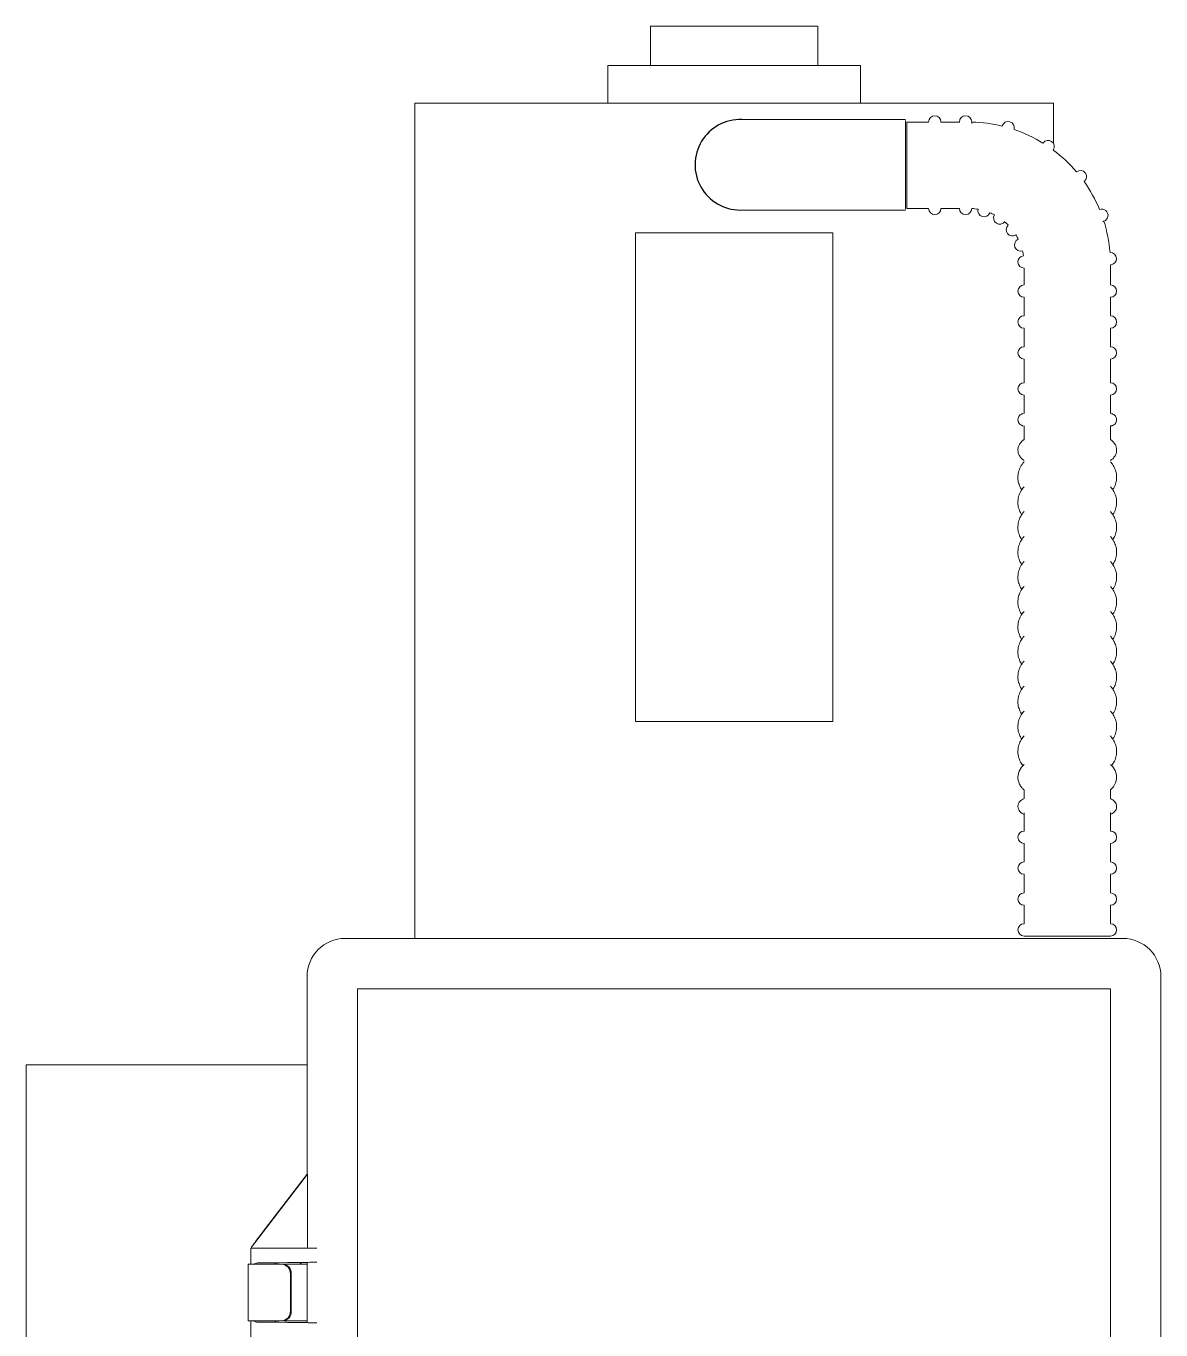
# Model space of a CAD drawing. Header units: inches. Extents: x 2.8 to 22.1, y 6.9 to 20.8.
# Drawn here: x 2.856 to 6.686, y 15.179 to 19.58 of the extents above; entities that cross this region are included whole.
import ezdxf

# ---------------------------------------------------------------- set-up
doc = ezdxf.new("R2010")
doc.units = ezdxf.units.IN
doc.header["$MEASUREMENT"] = 0

msp = doc.modelspace()

# ---------------------------------------------------------------- linework, layer by layer
at = {"color": 7, "linetype": 'Continuous', "lineweight": 15}
for p, q in [((4.963297, 19.580298), (5.04599, 19.580298)), ((5.04599, 19.580298), (5.527963, 19.580298)), ((4.818963, 19.446965), (4.943931, 19.446965)), ((4.943931, 19.446965), (5.672297, 19.446965)), ((4.167297, 19.320298), (4.483133, 19.320298)), ((4.483133, 19.320298), (6.323963, 19.320298)), ((5.261209, 19.264717), (5.823963, 19.264717)), ((5.823963, 19.261909), (5.823963, 18.96202)), ((5.828374, 18.964798), (5.828374, 19.256465)), ((6.047806, 19.251467), (6.047806, 19.256465)), ((6.427324, 19.055602), (6.426967, 19.055324)), ((5.823963, 18.959212), (5.266374, 18.9593)), ((4.912297, 17.232798), (4.912297, 18.882798)), ((4.912297, 18.882798), (5.578963, 18.882798)), ((5.578963, 17.232798), (5.578963, 18.882798)), ((6.224207, 18.230686), (6.224207, 18.183999)), ((6.515874, 18.183901), (6.515874, 18.230602)), ((4.912297, 17.232798), (5.578963, 17.232798)), ((6.224207, 17.002186), (6.224207, 16.972536)), ((6.515874, 17.001902), (6.515874, 16.972512)), ((6.224207, 16.925223), (6.224207, 16.895917)), ((6.515874, 16.895917), (6.515874, 16.92542)), ((6.224207, 16.508798), (6.515874, 16.508798)), ((6.557544, 16.500835), (3.932544, 16.500835)), ((3.803907, 16.372198), (3.803907, 15.70429)), ((6.68618, 14.331155), (6.68618, 16.372198)), ((3.974211, 16.330531), (3.974211, 10.997198)), ((3.974211, 16.330531), (6.515877, 16.330531)), ((6.515877, 16.330531), (6.515877, 13.776281)), ((2.85563, 12.132631), (2.85563, 16.073631)), ((2.85563, 16.073631), (3.803907, 16.073631)), ((3.805759, 15.705531), (3.616173, 15.458524)), ((3.651927, 15.506279), (3.804628, 15.705229)), ((3.804073, 15.705229), (3.804305, 15.705531)), ((3.804073, 15.705531), (3.804073, 15.705229)), ((3.8054, 15.705531), (3.804073, 15.705531)), ((3.804628, 15.705229), (3.804073, 15.705229)), ((3.805759, 15.705531), (3.8054, 15.705531)), ((3.805759, 15.705531), (3.805759, 15.455531)), ((3.640929, 15.492308), (3.65177, 15.506279)), ((3.65177, 15.506066), (3.640929, 15.491937)), ((3.640929, 15.491937), (3.640929, 15.492308)), ((3.65177, 15.506066), (3.651927, 15.506279)), ((3.65177, 15.506279), (3.65177, 15.506066)), ((3.651927, 15.506279), (3.65177, 15.506279)), ((3.613907, 15.455531), (3.613907, 15.401365)), ((3.613907, 15.455531), (3.622619, 15.455531)), ((3.616173, 15.458524), (3.616173, 15.455531)), ((3.622619, 15.455531), (3.836515, 15.455531)), ((3.637384, 15.405918), (3.836515, 15.407894)), ((3.709874, 15.405531), (3.701241, 15.405531)), ((3.803907, 15.406446), (3.709874, 15.405531)), ((3.8054, 15.407193), (3.803907, 15.406446)), ((3.803907, 15.406446), (3.803907, 15.204616)), ((3.684895, 15.401365), (3.605574, 15.401365)), ((3.711521, 15.401365), (3.684895, 15.401365)), ((3.711521, 15.401365), (3.718738, 15.401365)), ((3.718738, 15.401365), (3.722071, 15.401365)), ((3.803907, 15.401365), (3.722071, 15.401365)), ((3.747605, 15.243031), (3.747605, 15.368031)), ((3.750939, 15.243031), (3.750939, 15.368031)), ((3.605574, 15.209698), (3.684895, 15.209698)), ((3.613907, 15.209698), (3.613907, 15.155531)), ((3.836515, 15.203169), (3.637384, 15.205145)), ((3.684895, 15.209698), (3.711521, 15.209698)), ((3.701241, 15.205531), (3.709874, 15.205531)), ((3.709874, 15.205531), (3.803907, 15.204616)), ((3.711521, 15.209698), (3.718738, 15.209698)), ((3.722071, 15.209698), (3.718738, 15.209698)), ((3.803907, 15.209698), (3.722071, 15.209698)), ((3.803907, 15.204616), (3.8054, 15.20387))]:
    msp.add_line(p, q, dxfattribs=at)
at = {"color": 7, "linetype": 'Continuous', "lineweight": 15, "flags": 128}
for points in [[(6.489548, 18.92042), (6.490579, 18.920796), (6.491475, 18.921123), (6.492235, 18.921401), (6.492858, 18.921628), (6.493343, 18.921805), (6.49369, 18.921932), (6.493898, 18.922007), (6.493967, 18.922033)], [(6.224207, 17.087905), (6.215383, 17.078586), (6.20782, 17.065827), (6.203941, 17.052506), (6.203374, 17.044987), (6.203374, 17.044987)], [(6.515874, 17.001902), (6.525614, 17.01262), (6.532807, 17.025439), (6.536325, 17.038807), (6.535978, 17.05351), (6.531662, 17.067154), (6.523894, 17.079625), (6.515874, 17.087856)]]:
    msp.add_lwpolyline(points, dxfattribs=at)
at = {"color": 7, "linetype": 'Continuous', "lineweight": 15}
for centre, radius, start, end in [((5.922806, 19.256465), 0.020833, 0, 180), ((6.026973, 19.256465), 0.020833, 0, 180), ((6.036707, 18.777298), 0.479167, 76.261927, 88.651946), ((6.170645, 19.237365), 0.020833, 343.768316, 163.768316), ((6.036707, 18.777298), 0.479167, 58.358749, 71.270689), ((6.3056, 19.173905), 0.020833, 325.863385, 145.863385), ((6.036707, 18.777298), 0.479167, 40.455028, 53.351347), ((6.41451, 19.072029), 0.020833, 307.958454, 127.958454), ((6.036707, 18.777298), 0.479167, 22.565227, 35.466832), ((5.922806, 18.964798), 0.020833, 180, 0), ((6.026973, 18.964798), 0.020833, 180, 0), ((6.036707, 18.777298), 0.1875, 80.067092, 86.623475), ((6.089118, 18.957324), 0.020833, 166.953055, 340.583578), ((6.036707, 18.777298), 0.1875, 62.171306, 67.420747), ((6.141926, 18.932492), 0.020833, 149.048124, 325.863385), ((6.486824, 18.941603), 0.020833, 290.053523, 110.053523), ((6.036707, 18.777298), 0.1875, 44.303924, 49.542369), ((6.184543, 18.892627), 0.020833, 131.143193, 304.773715), ((6.036707, 18.777298), 0.479167, 4.643888, 17.550794), ((6.21284, 18.841591), 0.020833, 113.238261, 286.868784), ((6.036707, 18.777298), 0.1875, 26.389642, 31.615311), ((6.224076, 18.784328), 0.020833, 95.33333, 270.362535), ((6.036707, 18.777298), 0.1875, 8.462268, 13.702663), ((6.515537, 18.795263), 0.020833, 272.148592, 92.148592), ((6.224207, 18.685631), 0.020833, 90, 270), ((6.515874, 18.685631), 0.020833, 270, 90), ((6.224207, 18.581465), 0.020833, 90, 270), ((6.515874, 18.581465), 0.020833, 270, 90), ((6.224207, 18.477298), 0.020833, 90, 270), ((6.515874, 18.477298), 0.020833, 270, 90), ((6.224207, 18.355683), 0.020833, 90, 270), ((6.515874, 18.355683), 0.020833, 270, 90), ((6.224207, 16.842131), 0.020833, 90, 270), ((6.515874, 16.842131), 0.020833, 270, 90), ((6.224207, 16.737965), 0.020833, 90, 270), ((6.515874, 16.737965), 0.020833, 270, 90), ((6.224207, 16.633798), 0.020833, 90, 270), ((6.515874, 16.633798), 0.020833, 270, 90), ((6.224207, 16.529631), 0.020833, 90, 270), ((6.515874, 16.529631), 0.020833, 270, 90), ((3.932544, 16.372198), 0.128636, 90, 180), ((6.557544, 16.372198), 0.128636, 0, 90), ((3.716332, 15.370115), 0.031342, 356.188843, 85.598244), ((3.719666, 15.370115), 0.031342, 356.188711, 85.597992), ((3.716332, 15.240948), 0.031343, 274.402463, 3.810783), ((3.719665, 15.240948), 0.031343, 274.402716, 3.810915)]:
    msp.add_arc(centre, radius, start, end, dxfattribs=at)
msp.add_arc((5.266374, 19.112052), 0.152753, 88.062102, 270)
for centre, major_axis, ratio, start_param, end_param in [((3.653907, 15.508273), (0.041664, 0.055393), 0.00838454, 1.86945715, 2.69249085), ((3.653907, 15.405531), (0.047333, 0), 0.00872687, 0.00104473, 1.92738342), ((3.930381, 15.407174), (0.125, 0), 0.00872687, 2.42026805, 3.12413936), ((3.653907, 15.205532), (0.047333, 0), 0.00872687, 4.35580189, 6.28214058), ((3.930381, 15.203889), (0.125, 0), 0.00872687, 3.15904595, 3.86291725)]:
    msp.add_ellipse(centre, major_axis=major_axis, ratio=ratio, start_param=start_param, end_param=end_param, dxfattribs=at)
for points in [[(4.963297, 19.580298), (4.963297, 19.446965)], [(5.527963, 19.446965), (5.527963, 19.580298)], [(4.818963, 19.446965), (4.818963, 19.320298)], [(5.672297, 19.320298), (5.672297, 19.446965)], [(4.167297, 19.320298), (4.167297, 18.945298)], [(6.323963, 19.183745), (6.323963, 19.320298)], [(5.901973, 19.256465), (5.828374, 19.256465)], [(6.00614, 19.256465), (5.94364, 19.256465)], [(6.323963, 19.160814), (6.323963, 19.164065)], [(4.167297, 18.945298), (4.167297, 16.621965)], [(5.828374, 18.964798), (5.901973, 18.964798)], [(5.94364, 18.964798), (6.00614, 18.964798)], [(6.224207, 18.763538), (6.224207, 18.706465)], [(6.515874, 18.706465), (6.515874, 18.774394)], [(6.224207, 18.664798), (6.224207, 18.602298)], [(6.515874, 18.602298), (6.515874, 18.664798)], [(6.224207, 18.560631), (6.224207, 18.498131)], [(6.515874, 18.498131), (6.515874, 18.560631)], [(6.224207, 18.456465), (6.224207, 18.376516)], [(6.515874, 18.376516), (6.515874, 18.456465)], [(6.224207, 18.334849), (6.224207, 18.27235)], [(6.515874, 18.272351), (6.515874, 18.334849)], [(6.224207, 16.895917), (6.224207, 16.862965)], [(6.515874, 16.862965), (6.515874, 16.895917)], [(6.224207, 16.821298), (6.224207, 16.758798)], [(6.515874, 16.758798), (6.515874, 16.821298)], [(6.224207, 16.717132), (6.224207, 16.654632)], [(6.515874, 16.654632), (6.515874, 16.717132)], [(4.167297, 16.621965), (4.167297, 16.500835)], [(6.224207, 16.612965), (6.224207, 16.550465)], [(6.515874, 16.550465), (6.515874, 16.612965)], [(3.784734, 15.40626), (3.779064, 15.401365)], [(3.605574, 15.401365), (3.605574, 15.209698)], [(3.731874, 15.209698), (3.731874, 15.205317)]]:
    msp.add_open_spline(points, degree=1, dxfattribs=at)
for points, knots in [([(6.221324, 18.272202), (6.220799, 18.272117), (6.219826, 18.271958), (6.216859, 18.271136), (6.212832, 18.26924), (6.208378, 18.265556), (6.204674, 18.259866), (6.20343, 18.254751), (6.203381, 18.251895), (6.203374, 18.251516)], [0, 0, 0, 0, 0.11674071, 0.21673057, 0.35779157, 0.53400549, 0.74039576, 0.96561452, 1, 1, 1, 1]), ([(6.515874, 18.230535), (6.516086, 18.230545), (6.516915, 18.230583), (6.517831, 18.230688), (6.519641, 18.230959), (6.521994, 18.231511), (6.525674, 18.232919), (6.5301, 18.235886), (6.534276, 18.240951), (6.536824, 18.247739), (6.536819, 18.255181), (6.534473, 18.2616), (6.530928, 18.266235), (6.527182, 18.269204), (6.523761, 18.270906), (6.521231, 18.27171), (6.519811, 18.272025), (6.519319, 18.272103), (6.519143, 18.272131)], [0, 0, 0, 0, 0.03292927, 0.1291352, 0.1801533, 0.22243612, 0.27316075, 0.34821398, 0.43230053, 0.52842889, 0.62754409, 0.71854027, 0.7923497, 0.85500199, 0.90733196, 0.94749455, 0.98130758, 1, 1, 1, 1]), ([(6.203374, 18.251516), (6.203647, 18.248949), (6.204141, 18.244313), (6.207437, 18.238746), (6.211138, 18.235049), (6.214784, 18.232792), (6.217787, 18.23162), (6.219831, 18.231092), (6.220607, 18.230954), (6.220993, 18.230885)], [0, 0, 0, 0, 0.23784801, 0.42941035, 0.58951522, 0.72529202, 0.83446935, 0.91780365, 1, 1, 1, 1]), ([(6.224207, 18.184633), (6.223634, 18.184217), (6.219285, 18.180968), (6.212536, 18.174639), (6.205945, 18.164094), (6.203542, 18.155225), (6.203404, 18.150276), (6.203374, 18.149211)], [0.876627497, 0.876627497, 0.876627497, 0.876627497, 0.882698924, 0.92338422, 0.958365996, 0.991047266, 1, 1, 1, 1]), ([(6.515874, 18.114262), (6.518484, 18.116129), (6.524617, 18.120515), (6.531429, 18.129284), (6.536262, 18.140365), (6.537237, 18.15243), (6.534188, 18.16401), (6.527832, 18.17417), (6.521251, 18.180563), (6.516884, 18.1839), (6.515874, 18.184634)], [0, 0, 0, 0, 0.027502728, 0.064624979, 0.09809421, 0.130541159, 0.164443971, 0.198078361, 0.234891782, 0.245602312, 0.245602312, 0.245602312, 0.245602312]), ([(6.203374, 18.149211), (6.203644, 18.145926), (6.204242, 18.138661), (6.209231, 18.128512), (6.215912, 18.120168), (6.22171, 18.115967), (6.224207, 18.114158)], [0, 0, 0, 0, 0.22529521, 0.49831156, 0.78390116, 1, 1, 1, 1]), ([(6.224207, 18.10966), (6.222905, 18.108147), (6.217421, 18.101382), (6.209739, 18.088675), (6.204224, 18.072293), (6.203628, 18.061674), (6.203374, 18.057153)], [0.862458126, 0.862458126, 0.862458126, 0.862458126, 0.8760771, 0.92226345, 0.9668976, 1, 1, 1, 1]), ([(6.523178, 18.015146), (6.524546, 18.017002), (6.529779, 18.024101), (6.534689, 18.0379), (6.537457, 18.055654), (6.535598, 18.073131), (6.529785, 18.08972), (6.52242, 18.101666), (6.517233, 18.108077), (6.515874, 18.109655)], [0, 0, 0, 0, 0.015988188, 0.061153701, 0.104589945, 0.146794086, 0.188659908, 0.23108224, 0.24529318, 0.24529318, 0.24529318, 0.24529318]), ([(6.203374, 18.057153), (6.203541, 18.053583), (6.203974, 18.0443), (6.207916, 18.029717), (6.213806, 18.01964), (6.216704, 18.014682)], [0, 0, 0, 0, 0.24085845, 0.6264916, 1, 1, 1, 1]), ([(6.224207, 18.025523), (6.222905, 18.02401), (6.217421, 18.017245), (6.209739, 18.004538), (6.204224, 17.988156), (6.203628, 17.977538), (6.203374, 17.973016)], [0.862458123, 0.862458123, 0.862458123, 0.862458123, 0.876077045, 0.922263415, 0.966897585, 1, 1, 1, 1]), ([(6.523178, 17.931009), (6.524546, 17.932865), (6.529779, 17.939964), (6.534689, 17.953763), (6.537457, 17.971518), (6.535598, 17.988994), (6.529785, 18.005583), (6.52242, 18.017529), (6.517233, 18.02394), (6.515874, 18.025519)], [0, 0, 0, 0, 0.015987322, 0.061153324, 0.104590075, 0.146793746, 0.188660056, 0.231082407, 0.245293338, 0.245293338, 0.245293338, 0.245293338]), ([(6.203374, 17.973016), (6.203541, 17.969447), (6.203974, 17.960163), (6.207916, 17.945579), (6.213806, 17.935503), (6.216704, 17.930546)], [0, 0, 0, 0, 0.24086621, 0.6264975, 1, 1, 1, 1]), ([(6.224207, 17.941386), (6.222905, 17.939873), (6.217422, 17.933108), (6.209739, 17.9204), (6.204224, 17.904019), (6.203628, 17.893401), (6.203374, 17.888879)], [0.862459268, 0.862459268, 0.862459268, 0.862459268, 0.876078481, 0.922263924, 0.966898083, 1, 1, 1, 1]), ([(6.523178, 17.846872), (6.524546, 17.848728), (6.529779, 17.855827), (6.534689, 17.869626), (6.537457, 17.88738), (6.535598, 17.904857), (6.529785, 17.921446), (6.522421, 17.933392), (6.517233, 17.939803), (6.515874, 17.941382)], [0, 0, 0, 0, 0.015988191, 0.061154182, 0.104590434, 0.146794583, 0.188660413, 0.231083189, 0.245293997, 0.245293997, 0.245293997, 0.245293997]), ([(6.203374, 17.888879), (6.203541, 17.88531), (6.203974, 17.876026), (6.207916, 17.861443), (6.213806, 17.851366), (6.216704, 17.846408)], [0, 0, 0, 0, 0.24086521, 0.62649492, 1, 1, 1, 1]), ([(6.224207, 17.857249), (6.222905, 17.855736), (6.217421, 17.848971), (6.209739, 17.836263), (6.204224, 17.819882), (6.203628, 17.809264), (6.203374, 17.804742)], [0.862459214, 0.862459214, 0.862459214, 0.862459214, 0.876077998, 0.922263439, 0.966897595, 1, 1, 1, 1]), ([(6.523178, 17.762735), (6.524546, 17.764591), (6.529779, 17.771689), (6.534689, 17.785489), (6.537457, 17.803244), (6.535598, 17.82072), (6.529785, 17.837309), (6.52242, 17.849255), (6.517233, 17.855666), (6.515874, 17.857245)], [0, 0, 0, 0, 0.015987767, 0.061153755, 0.104590492, 0.14679415, 0.188660447, 0.231082785, 0.245293711, 0.245293711, 0.245293711, 0.245293711]), ([(6.203374, 17.804742), (6.203541, 17.801173), (6.203974, 17.791889), (6.207916, 17.777305), (6.213806, 17.767229), (6.216704, 17.762272)], [0, 0, 0, 0, 0.24086621, 0.6264975, 1, 1, 1, 1]), ([(6.224207, 17.773112), (6.222905, 17.771599), (6.217421, 17.764834), (6.209739, 17.752126), (6.204224, 17.735745), (6.203628, 17.725127), (6.203374, 17.720605)], [0.862459557, 0.862459557, 0.862459557, 0.862459557, 0.876078452, 0.922263906, 0.966898075, 1, 1, 1, 1]), ([(6.523178, 17.678598), (6.524546, 17.680454), (6.529779, 17.687553), (6.534689, 17.701352), (6.537457, 17.719106), (6.535598, 17.736583), (6.529785, 17.753172), (6.522421, 17.765118), (6.517233, 17.771529), (6.515874, 17.773108)], [0, 0, 0, 0, 0.015988195, 0.061154196, 0.104590458, 0.146794618, 0.188659515, 0.231083215, 0.245294085, 0.245294085, 0.245294085, 0.245294085]), ([(6.203374, 17.720605), (6.203541, 17.717036), (6.203974, 17.707752), (6.207916, 17.693169), (6.213806, 17.683092), (6.216704, 17.678134)], [0, 0, 0, 0, 0.24086521, 0.62649492, 1, 1, 1, 1]), ([(6.224207, 17.688975), (6.222905, 17.687462), (6.217421, 17.680697), (6.209739, 17.667989), (6.204224, 17.651608), (6.203628, 17.64099), (6.203374, 17.636468)], [0.862459196, 0.862459196, 0.862459196, 0.862459196, 0.876077982, 0.922263429, 0.966897591, 1, 1, 1, 1]), ([(6.523178, 17.594461), (6.524546, 17.596317), (6.529779, 17.603415), (6.534689, 17.617215), (6.537457, 17.63497), (6.535598, 17.652446), (6.529785, 17.669035), (6.522421, 17.680981), (6.517233, 17.687392), (6.515874, 17.688971)], [0, 0, 0, 0, 0.015987769, 0.061153763, 0.104590506, 0.146794659, 0.18865955, 0.231082807, 0.245293799, 0.245293799, 0.245293799, 0.245293799]), ([(6.203374, 17.636468), (6.203541, 17.632899), (6.203974, 17.623615), (6.207916, 17.609031), (6.213806, 17.598955), (6.216704, 17.593998)], [0, 0, 0, 0, 0.24086172, 0.62649746, 1, 1, 1, 1]), ([(6.224207, 17.604838), (6.222905, 17.603325), (6.217421, 17.59656), (6.209739, 17.583853), (6.204224, 17.567471), (6.203628, 17.556853), (6.203374, 17.552331)], [0.862459576, 0.862459576, 0.862459576, 0.862459576, 0.876078412, 0.922263431, 0.966898074, 1, 1, 1, 1]), ([(6.523178, 17.510324), (6.524546, 17.51218), (6.529779, 17.519279), (6.534689, 17.533078), (6.537457, 17.550832), (6.535598, 17.568309), (6.529785, 17.584898), (6.522421, 17.596844), (6.517233, 17.603255), (6.515874, 17.604834)], [0, 0, 0, 0, 0.015988195, 0.061154198, 0.104590461, 0.146794621, 0.18865952, 0.23108322, 0.245294091, 0.245294091, 0.245294091, 0.245294091]), ([(6.203374, 17.552331), (6.203541, 17.548762), (6.203974, 17.539478), (6.207916, 17.524895), (6.213806, 17.514818), (6.216704, 17.50986)], [0, 0, 0, 0, 0.24086521, 0.62649492, 1, 1, 1, 1]), ([(6.224207, 17.520701), (6.222905, 17.519188), (6.217421, 17.512423), (6.209739, 17.499716), (6.204224, 17.483334), (6.203628, 17.472715), (6.203374, 17.468194)], [0.862458372, 0.862458372, 0.862458372, 0.862458372, 0.876077125, 0.922262536, 0.966896663, 1, 1, 1, 1]), ([(6.523178, 17.426187), (6.524546, 17.428043), (6.529779, 17.435142), (6.534689, 17.448942), (6.537457, 17.466695), (6.535598, 17.484172), (6.529785, 17.500761), (6.522421, 17.512707), (6.517233, 17.519118), (6.515874, 17.520697)], [0, 0, 0, 0, 0.015988179, 0.061152737, 0.104590399, 0.146793564, 0.188659364, 0.231082588, 0.245293559, 0.245293559, 0.245293559, 0.245293559]), ([(6.203374, 17.468194), (6.203541, 17.464625), (6.203974, 17.455341), (6.207916, 17.440758), (6.213806, 17.430681), (6.216704, 17.425724)], [0, 0, 0, 0, 0.24085512, 0.62648996, 1, 1, 1, 1]), ([(6.224207, 17.436564), (6.222905, 17.435051), (6.217421, 17.428286), (6.209739, 17.415579), (6.204224, 17.399197), (6.203628, 17.388579), (6.203374, 17.384057)], [0.862458688, 0.862458688, 0.862458688, 0.862458688, 0.876077518, 0.922262515, 0.966897136, 1, 1, 1, 1]), ([(6.523178, 17.342051), (6.524546, 17.343906), (6.529779, 17.351004), (6.534689, 17.364805), (6.537457, 17.382558), (6.535598, 17.400035), (6.529785, 17.416624), (6.522421, 17.42857), (6.517233, 17.434981), (6.515874, 17.43656)], [0, 0, 0, 0, 0.015987764, 0.061152808, 0.104590003, 0.146793189, 0.18865901, 0.231082689, 0.245293793, 0.245293793, 0.245293793, 0.245293793]), ([(6.203374, 17.384057), (6.203541, 17.380488), (6.203974, 17.371203), (6.207916, 17.356621), (6.213806, 17.346544), (6.216704, 17.341586)], [0, 0, 0, 0, 0.24085854, 0.62649164, 1, 1, 1, 1]), ([(6.224207, 17.352428), (6.222905, 17.350914), (6.217421, 17.344149), (6.209739, 17.331442), (6.204224, 17.31506), (6.203628, 17.304441), (6.203374, 17.29992)], [0.862458212, 0.862458212, 0.862458212, 0.862458212, 0.876077111, 0.922262527, 0.966896659, 1, 1, 1, 1]), ([(6.523178, 17.257913), (6.524546, 17.259769), (6.529779, 17.266868), (6.534689, 17.280667), (6.537457, 17.298422), (6.535598, 17.315898), (6.529785, 17.332487), (6.522421, 17.344433), (6.517233, 17.350844), (6.515874, 17.352423)], [0, 0, 0, 0, 0.015988181, 0.061152745, 0.104589459, 0.146793583, 0.188659388, 0.231082617, 0.245293322, 0.245293322, 0.245293322, 0.245293322]), ([(6.203374, 17.29992), (6.203541, 17.296351), (6.203974, 17.287067), (6.207916, 17.272484), (6.213806, 17.262407), (6.216704, 17.25745)], [0, 0, 0, 0, 0.24085512, 0.62648996, 1, 1, 1, 1]), ([(6.224207, 17.26829), (6.222905, 17.266777), (6.217421, 17.260012), (6.209739, 17.247305), (6.204224, 17.230923), (6.203628, 17.220305), (6.203374, 17.215783)], [0.8624587, 0.8624587, 0.8624587, 0.8624587, 0.876077529, 0.922262522, 0.966897139, 1, 1, 1, 1]), ([(6.523178, 17.173777), (6.524546, 17.175632), (6.529779, 17.18273), (6.534689, 17.19653), (6.537457, 17.214284), (6.535598, 17.231761), (6.529785, 17.24835), (6.522421, 17.260296), (6.517233, 17.266707), (6.515874, 17.268286)], [0, 0, 0, 0, 0.015987763, 0.061152802, 0.104589041, 0.146793177, 0.188659464, 0.231082705, 0.245293407, 0.245293407, 0.245293407, 0.245293407]), ([(6.203374, 17.215783), (6.203541, 17.212214), (6.203974, 17.202929), (6.207916, 17.188347), (6.213806, 17.17827), (6.216704, 17.173312)], [0, 0, 0, 0, 0.24085854, 0.62649164, 1, 1, 1, 1]), ([(6.224207, 17.184154), (6.222905, 17.18264), (6.217421, 17.175875), (6.209739, 17.163167), (6.204224, 17.146786), (6.203628, 17.136168), (6.203374, 17.131646)], [0.864534243, 0.864534243, 0.864534243, 0.864534243, 0.877947572, 0.923435881, 0.96739725, 1, 1, 1, 1]), ([(6.519398, 17.084239), (6.522134, 17.087851), (6.528815, 17.096672), (6.534761, 17.112364), (6.537438, 17.130155), (6.535603, 17.147622), (6.529784, 17.164214), (6.522421, 17.176159), (6.517233, 17.18257), (6.515874, 17.184149)], [0, 0, 0, 0, 0.030840425, 0.075323289, 0.118104383, 0.159671492, 0.200905388, 0.242688294, 0.256684885, 0.256684885, 0.256684885, 0.256684885]), ([(6.203374, 17.131646), (6.203528, 17.128071), (6.203929, 17.118772), (6.208288, 17.104139), (6.214152, 17.091771), (6.219401, 17.085609), (6.220647, 17.084146)], [0, 0, 0, 0, 0.21212067, 0.55174859, 0.89354727, 1, 1, 1, 1]), ([(6.203374, 17.044987), (6.203565, 17.041695), (6.204031, 17.033637), (6.208578, 17.021368), (6.215432, 17.010313), (6.221719, 17.004491), (6.224207, 17.002186)], [0, 0, 0, 0, 0.20438358, 0.50044587, 0.80224385, 1, 1, 1, 1]), ([(6.224207, 16.972536), (6.221686, 16.971462), (6.217091, 16.969117), (6.210686, 16.964264), (6.20533, 16.956985), (6.203448, 16.950227), (6.203382, 16.946568), (6.203374, 16.946106)], [0.531585345, 0.531585345, 0.531585345, 0.531585345, 0.662525091, 0.782534679, 0.884744084, 0.98544307, 1, 1, 1, 1]), ([(6.203374, 16.946106), (6.203791, 16.942805), (6.204593, 16.936442), (6.209601, 16.929226), (6.215411, 16.924243), (6.220073, 16.921374), (6.223413, 16.920155), (6.224207, 16.919865)], [0, 0, 0, 0, 0.22288798, 0.42957706, 0.64756748, 0.91610628, 1, 1, 1, 1]), ([(6.515874, 16.920025), (6.517274, 16.920534), (6.521318, 16.922005), (6.526612, 16.925609), (6.532633, 16.931727), (6.53664, 16.940221), (6.537031, 16.950196), (6.53363, 16.958913), (6.528343, 16.965133), (6.522465, 16.969405), (6.5182, 16.971507), (6.515874, 16.972512)], [0, 0, 0, 0, 0.054604142, 0.157692412, 0.240093653, 0.319930545, 0.399763543, 0.479557476, 0.555842101, 0.641452629, 0.737564289, 0.737564289, 0.737564289, 0.737564289]), ([(3.637384, 15.405918), (3.634822, 15.405418), (3.629775, 15.404434), (3.625013, 15.401501), (3.622649, 15.400155), (3.622619, 15.400137)], [0, 0, 0, 0, 0.5043921, 0.99361838, 1, 1, 1, 1]), ([(3.695574, 15.399866), (3.695659, 15.400608), (3.69583, 15.402093), (3.697141, 15.403965), (3.699014, 15.405276), (3.700498, 15.405446), (3.701241, 15.405531)], [0, 0, 0, 0, 0.25001179, 0.50001995, 0.74999844, 1, 1, 1, 1]), ([(3.622619, 15.210925), (3.622649, 15.210908), (3.62353, 15.210406), (3.626039, 15.208996), (3.63082, 15.206345), (3.634967, 15.205587), (3.637384, 15.205145)], [0, 0, 0, 0, 0.00638015, 0.18465646, 0.52479133, 1, 1, 1, 1]), ([(3.701241, 15.205531), (3.700498, 15.205617), (3.699014, 15.205787), (3.697141, 15.207097), (3.69583, 15.20897), (3.695659, 15.210455), (3.695574, 15.211197)], [0, 0, 0, 0, 0.25001022, 0.49999305, 0.75000556, 1, 1, 1, 1])]:
    msp.add_open_spline(points, degree=3, knots=knots, dxfattribs=at)

doc.saveas('drawing.dxf')
